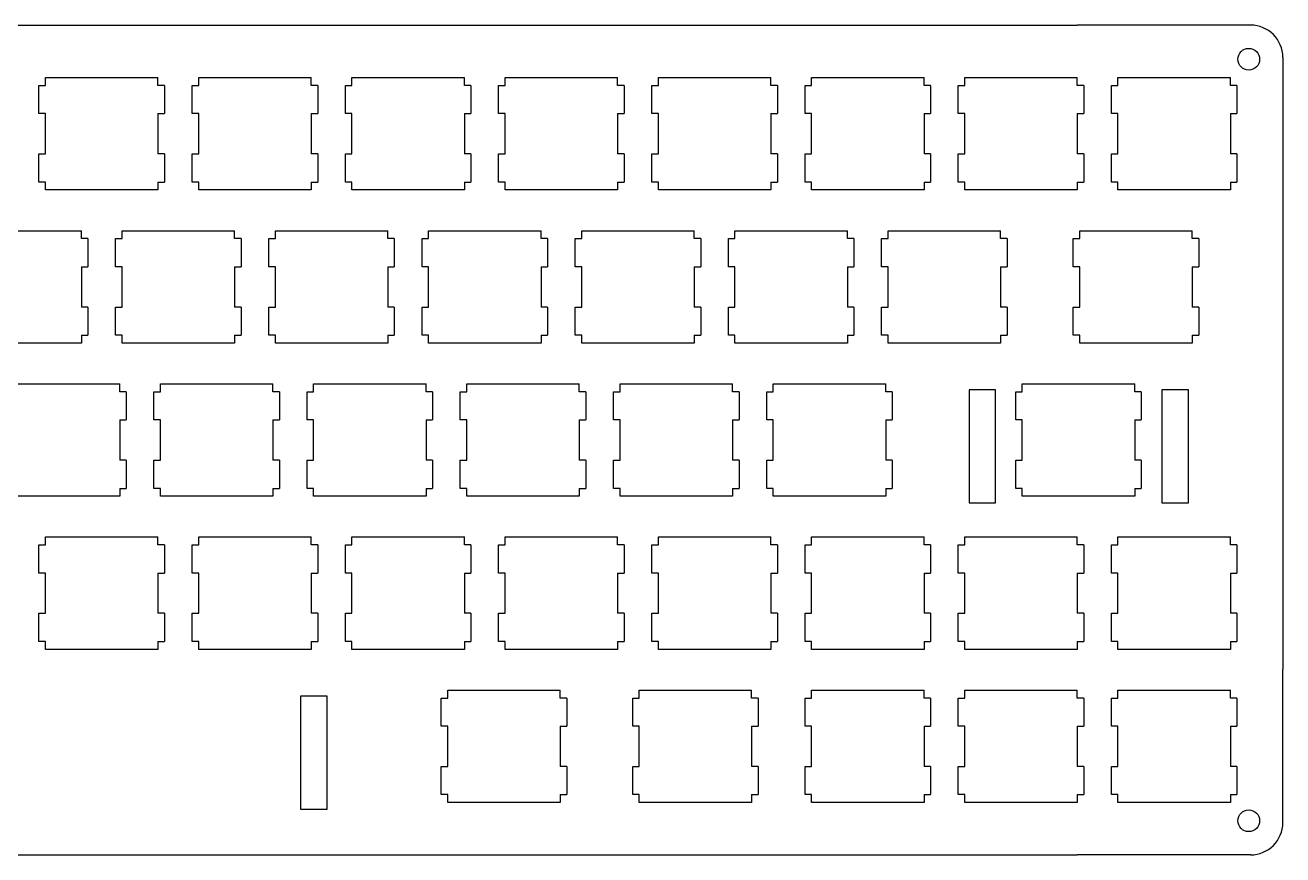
# Model space of a CAD drawing. Header units: millimetres. Extents: x -742 to 1487, y -1115 to 638.
# Drawn here: x 243.2 to 399.2, y 529.6 to 632.5 of the extents above; entities that cross this region are included whole.
import ezdxf

# ---------------------------------------------------------------- set-up
doc = ezdxf.new("R2010")
doc.units = ezdxf.units.MM
doc.layers.get('0').update_dxf_attribs({"linetype": 'CONTINUOUS'})
doc.layers.add('Layer_1', color=7, linetype='CONTINUOUS')

msp = doc.modelspace()

# ---------------------------------------------------------------- linework, layer by layer
for p, q in [((131.731, 632.527), (373.676, 632.527)), ((399.176, 609.527), (399.176, 552.592)), ((131.731, 529.592), (373.676, 529.592))]:
    msp.add_line(p, q)
at = {"layer": 'Layer_1', "linetype": 'ByBlock'}
for p, q in [((395.176, 632.527), (373.676, 632.527)), ((399.176, 628.527), (399.176, 609.527)), ((399.176, 533.592), (399.176, 552.592)), ((395.176, 529.592), (373.676, 529.592))]:
    msp.add_line(p, q, dxfattribs=at)
for points in [[(360.256, 587.279), (360.256, 573.279), (363.556, 573.279), (363.556, 587.279)], [(384.156, 587.279), (384.156, 573.279), (387.456, 573.279), (387.456, 587.279)], [(277.356, 549.279), (277.356, 535.279), (280.656, 535.279), (280.656, 549.279)], [(277.356, 549.279), (277.356, 535.279), (280.656, 535.279), (280.656, 549.279)]]:
    msp.add_lwpolyline(points, close=True, dxfattribs=at)
at = {"layer": 'Layer_1'}
for centre in [(394.944, 628.295), (394.944, 533.824)]:
    msp.add_circle(centre, 1.35, dxfattribs=at)
for centre, start, end in [((395.176, 628.527), 0, 90), ((395.176, 533.592), 270, 0)]:
    msp.add_arc(centre, 4, start, end, dxfattribs=at)
at = {"layer": 'Layer_1', "linetype": 'ByBlock'}
for points in [[(245.731, 626.029), (245.731, 626.029), (259.676, 626.029), (259.676, 626.029)], [(245.731, 625.051), (245.731, 625.051), (245.731, 626.029), (245.731, 626.029)], [(259.676, 625.051), (259.676, 625.051), (259.676, 626.029), (259.676, 626.029)], [(264.731, 626.029), (264.731, 626.029), (278.676, 626.029), (278.676, 626.029)], [(264.731, 625.051), (264.731, 625.051), (264.731, 626.029), (264.731, 626.029)], [(278.676, 625.051), (278.676, 625.051), (278.676, 626.029), (278.676, 626.029)], [(283.731, 626.029), (283.731, 626.029), (297.676, 626.029), (297.676, 626.029)], [(283.731, 625.051), (283.731, 625.051), (283.731, 626.029), (283.731, 626.029)], [(297.676, 625.051), (297.676, 625.051), (297.676, 626.029), (297.676, 626.029)], [(302.731, 626.029), (302.731, 626.029), (316.676, 626.029), (316.676, 626.029)], [(302.731, 625.051), (302.731, 625.051), (302.731, 626.029), (302.731, 626.029)], [(316.676, 625.051), (316.676, 625.051), (316.676, 626.029), (316.676, 626.029)], [(321.731, 626.029), (321.731, 626.029), (335.676, 626.029), (335.676, 626.029)], [(321.731, 625.051), (321.731, 625.051), (321.731, 626.029), (321.731, 626.029)], [(335.676, 625.051), (335.676, 625.051), (335.676, 626.029), (335.676, 626.029)], [(340.731, 626.029), (340.731, 626.029), (354.676, 626.029), (354.676, 626.029)], [(340.731, 625.051), (340.731, 625.051), (340.731, 626.029), (340.731, 626.029)], [(354.676, 625.051), (354.676, 625.051), (354.676, 626.029), (354.676, 626.029)], [(359.731, 626.029), (359.731, 626.029), (373.676, 626.029), (373.676, 626.029)], [(359.731, 625.051), (359.731, 625.051), (359.731, 626.029), (359.731, 626.029)], [(373.676, 625.051), (373.676, 625.051), (373.676, 626.029), (373.676, 626.029)], [(378.731, 626.029), (378.731, 626.029), (392.676, 626.029), (392.676, 626.029)], [(378.731, 625.051), (378.731, 625.051), (378.731, 626.029), (378.731, 626.029)], [(392.676, 625.051), (392.676, 625.051), (392.676, 626.029), (392.676, 626.029)], [(244.919, 621.557), (244.919, 621.557), (244.919, 625.051), (244.919, 625.051)], [(244.919, 625.051), (244.919, 625.051), (245.731, 625.051), (245.731, 625.051)], [(260.487, 625.051), (260.487, 625.051), (259.676, 625.051), (259.676, 625.051)], [(260.487, 625.051), (260.487, 625.051), (260.487, 621.557), (260.487, 621.557)], [(263.919, 621.557), (263.919, 621.557), (263.919, 625.051), (263.919, 625.051)], [(263.919, 625.051), (263.919, 625.051), (264.731, 625.051), (264.731, 625.051)], [(279.487, 625.051), (279.487, 625.051), (278.676, 625.051), (278.676, 625.051)], [(279.487, 625.051), (279.487, 625.051), (279.487, 621.557), (279.487, 621.557)], [(282.919, 621.557), (282.919, 621.557), (282.919, 625.051), (282.919, 625.051)], [(282.919, 625.051), (282.919, 625.051), (283.731, 625.051), (283.731, 625.051)], [(298.487, 625.051), (298.487, 625.051), (297.676, 625.051), (297.676, 625.051)], [(298.487, 625.051), (298.487, 625.051), (298.487, 621.557), (298.487, 621.557)], [(301.919, 621.557), (301.919, 621.557), (301.919, 625.051), (301.919, 625.051)], [(301.919, 625.051), (301.919, 625.051), (302.731, 625.051), (302.731, 625.051)], [(317.487, 625.051), (317.487, 625.051), (316.676, 625.051), (316.676, 625.051)], [(317.487, 625.051), (317.487, 625.051), (317.487, 621.557), (317.487, 621.557)], [(320.919, 621.557), (320.919, 621.557), (320.919, 625.051), (320.919, 625.051)], [(320.919, 625.051), (320.919, 625.051), (321.731, 625.051), (321.731, 625.051)], [(336.487, 625.051), (336.487, 625.051), (335.676, 625.051), (335.676, 625.051)], [(336.487, 625.051), (336.487, 625.051), (336.487, 621.557), (336.487, 621.557)], [(339.919, 621.557), (339.919, 621.557), (339.919, 625.051), (339.919, 625.051)], [(339.919, 625.051), (339.919, 625.051), (340.731, 625.051), (340.731, 625.051)], [(355.487, 625.051), (355.487, 625.051), (354.676, 625.051), (354.676, 625.051)], [(355.487, 625.051), (355.487, 625.051), (355.487, 621.557), (355.487, 621.557)], [(358.919, 621.557), (358.919, 621.557), (358.919, 625.051), (358.919, 625.051)], [(358.919, 625.051), (358.919, 625.051), (359.731, 625.051), (359.731, 625.051)], [(374.487, 625.051), (374.487, 625.051), (373.676, 625.051), (373.676, 625.051)], [(374.487, 625.051), (374.487, 625.051), (374.487, 621.557), (374.487, 621.557)], [(377.919, 621.557), (377.919, 621.557), (377.919, 625.051), (377.919, 625.051)], [(377.919, 625.051), (377.919, 625.051), (378.731, 625.051), (378.731, 625.051)], [(393.487, 625.051), (393.487, 625.051), (392.676, 625.051), (392.676, 625.051)], [(393.487, 625.051), (393.487, 625.051), (393.487, 621.557), (393.487, 621.557)], [(245.731, 621.557), (245.731, 621.557), (244.919, 621.557), (244.919, 621.557)], [(245.731, 616.557), (245.731, 616.557), (245.731, 621.557), (245.731, 621.557)], [(259.676, 621.557), (259.676, 621.557), (259.676, 616.557), (259.676, 616.557)], [(259.676, 621.557), (259.676, 621.557), (260.487, 621.557), (260.487, 621.557)], [(264.731, 621.557), (264.731, 621.557), (263.919, 621.557), (263.919, 621.557)], [(264.731, 616.557), (264.731, 616.557), (264.731, 621.557), (264.731, 621.557)], [(278.676, 621.557), (278.676, 621.557), (278.676, 616.557), (278.676, 616.557)], [(278.676, 621.557), (278.676, 621.557), (279.487, 621.557), (279.487, 621.557)], [(283.731, 621.557), (283.731, 621.557), (282.919, 621.557), (282.919, 621.557)], [(283.731, 616.557), (283.731, 616.557), (283.731, 621.557), (283.731, 621.557)], [(297.676, 621.557), (297.676, 621.557), (297.676, 616.557), (297.676, 616.557)], [(297.676, 621.557), (297.676, 621.557), (298.487, 621.557), (298.487, 621.557)], [(302.731, 621.557), (302.731, 621.557), (301.919, 621.557), (301.919, 621.557)], [(302.731, 616.557), (302.731, 616.557), (302.731, 621.557), (302.731, 621.557)], [(316.676, 621.557), (316.676, 621.557), (316.676, 616.557), (316.676, 616.557)], [(316.676, 621.557), (316.676, 621.557), (317.487, 621.557), (317.487, 621.557)], [(321.731, 621.557), (321.731, 621.557), (320.919, 621.557), (320.919, 621.557)], [(321.731, 616.557), (321.731, 616.557), (321.731, 621.557), (321.731, 621.557)], [(335.676, 621.557), (335.676, 621.557), (335.676, 616.557), (335.676, 616.557)], [(335.676, 621.557), (335.676, 621.557), (336.487, 621.557), (336.487, 621.557)], [(340.731, 621.557), (340.731, 621.557), (339.919, 621.557), (339.919, 621.557)], [(340.731, 616.557), (340.731, 616.557), (340.731, 621.557), (340.731, 621.557)], [(354.676, 621.557), (354.676, 621.557), (354.676, 616.557), (354.676, 616.557)], [(354.676, 621.557), (354.676, 621.557), (355.487, 621.557), (355.487, 621.557)], [(359.731, 621.557), (359.731, 621.557), (358.919, 621.557), (358.919, 621.557)], [(359.731, 616.557), (359.731, 616.557), (359.731, 621.557), (359.731, 621.557)], [(373.676, 621.557), (373.676, 621.557), (373.676, 616.557), (373.676, 616.557)], [(373.676, 621.557), (373.676, 621.557), (374.487, 621.557), (374.487, 621.557)], [(378.731, 621.557), (378.731, 621.557), (377.919, 621.557), (377.919, 621.557)], [(378.731, 616.557), (378.731, 616.557), (378.731, 621.557), (378.731, 621.557)], [(392.676, 621.557), (392.676, 621.557), (392.676, 616.557), (392.676, 616.557)], [(392.676, 621.557), (392.676, 621.557), (393.487, 621.557), (393.487, 621.557)], [(244.919, 613.063), (244.919, 613.063), (244.919, 616.557), (244.919, 616.557)], [(244.919, 616.557), (244.919, 616.557), (245.731, 616.557), (245.731, 616.557)], [(260.487, 616.557), (260.487, 616.557), (259.676, 616.557), (259.676, 616.557)], [(260.487, 616.557), (260.487, 616.557), (260.487, 613.063), (260.487, 613.063)], [(263.919, 613.063), (263.919, 613.063), (263.919, 616.557), (263.919, 616.557)], [(263.919, 616.557), (263.919, 616.557), (264.731, 616.557), (264.731, 616.557)], [(279.487, 616.557), (279.487, 616.557), (278.676, 616.557), (278.676, 616.557)], [(279.487, 616.557), (279.487, 616.557), (279.487, 613.063), (279.487, 613.063)], [(282.919, 613.063), (282.919, 613.063), (282.919, 616.557), (282.919, 616.557)], [(282.919, 616.557), (282.919, 616.557), (283.731, 616.557), (283.731, 616.557)], [(298.487, 616.557), (298.487, 616.557), (297.676, 616.557), (297.676, 616.557)], [(298.487, 616.557), (298.487, 616.557), (298.487, 613.063), (298.487, 613.063)], [(301.919, 613.063), (301.919, 613.063), (301.919, 616.557), (301.919, 616.557)], [(301.919, 616.557), (301.919, 616.557), (302.731, 616.557), (302.731, 616.557)], [(317.487, 616.557), (317.487, 616.557), (316.676, 616.557), (316.676, 616.557)], [(317.487, 616.557), (317.487, 616.557), (317.487, 613.063), (317.487, 613.063)], [(320.919, 613.063), (320.919, 613.063), (320.919, 616.557), (320.919, 616.557)], [(320.919, 616.557), (320.919, 616.557), (321.731, 616.557), (321.731, 616.557)], [(336.487, 616.557), (336.487, 616.557), (335.676, 616.557), (335.676, 616.557)], [(336.487, 616.557), (336.487, 616.557), (336.487, 613.063), (336.487, 613.063)], [(339.919, 613.063), (339.919, 613.063), (339.919, 616.557), (339.919, 616.557)], [(339.919, 616.557), (339.919, 616.557), (340.731, 616.557), (340.731, 616.557)], [(355.487, 616.557), (355.487, 616.557), (354.676, 616.557), (354.676, 616.557)], [(355.487, 616.557), (355.487, 616.557), (355.487, 613.063), (355.487, 613.063)], [(358.919, 613.063), (358.919, 613.063), (358.919, 616.557), (358.919, 616.557)], [(358.919, 616.557), (358.919, 616.557), (359.731, 616.557), (359.731, 616.557)], [(374.487, 616.557), (374.487, 616.557), (373.676, 616.557), (373.676, 616.557)], [(374.487, 616.557), (374.487, 616.557), (374.487, 613.063), (374.487, 613.063)], [(377.919, 613.063), (377.919, 613.063), (377.919, 616.557), (377.919, 616.557)], [(377.919, 616.557), (377.919, 616.557), (378.731, 616.557), (378.731, 616.557)], [(393.487, 616.557), (393.487, 616.557), (392.676, 616.557), (392.676, 616.557)], [(393.487, 616.557), (393.487, 616.557), (393.487, 613.063), (393.487, 613.063)], [(245.731, 613.063), (245.731, 613.063), (244.919, 613.063), (244.919, 613.063)], [(245.731, 612.084), (245.731, 612.084), (245.731, 613.063), (245.731, 613.063)], [(259.676, 613.063), (259.676, 613.063), (260.487, 613.063), (260.487, 613.063)], [(259.676, 613.063), (259.676, 613.063), (259.676, 612.084), (259.676, 612.084)], [(264.731, 613.063), (264.731, 613.063), (263.919, 613.063), (263.919, 613.063)], [(264.731, 612.084), (264.731, 612.084), (264.731, 613.063), (264.731, 613.063)], [(278.676, 613.063), (278.676, 613.063), (279.487, 613.063), (279.487, 613.063)], [(278.676, 613.063), (278.676, 613.063), (278.676, 612.084), (278.676, 612.084)], [(283.731, 613.063), (283.731, 613.063), (282.919, 613.063), (282.919, 613.063)], [(283.731, 612.084), (283.731, 612.084), (283.731, 613.063), (283.731, 613.063)], [(297.676, 613.063), (297.676, 613.063), (298.487, 613.063), (298.487, 613.063)], [(297.676, 613.063), (297.676, 613.063), (297.676, 612.084), (297.676, 612.084)], [(302.731, 613.063), (302.731, 613.063), (301.919, 613.063), (301.919, 613.063)], [(302.731, 612.084), (302.731, 612.084), (302.731, 613.063), (302.731, 613.063)], [(316.676, 613.063), (316.676, 613.063), (317.487, 613.063), (317.487, 613.063)], [(316.676, 613.063), (316.676, 613.063), (316.676, 612.084), (316.676, 612.084)], [(321.731, 613.063), (321.731, 613.063), (320.919, 613.063), (320.919, 613.063)], [(321.731, 612.084), (321.731, 612.084), (321.731, 613.063), (321.731, 613.063)], [(335.676, 613.063), (335.676, 613.063), (336.487, 613.063), (336.487, 613.063)], [(335.676, 613.063), (335.676, 613.063), (335.676, 612.084), (335.676, 612.084)], [(340.731, 613.063), (340.731, 613.063), (339.919, 613.063), (339.919, 613.063)], [(340.731, 612.084), (340.731, 612.084), (340.731, 613.063), (340.731, 613.063)], [(354.676, 613.063), (354.676, 613.063), (355.487, 613.063), (355.487, 613.063)], [(354.676, 613.063), (354.676, 613.063), (354.676, 612.084), (354.676, 612.084)], [(359.731, 613.063), (359.731, 613.063), (358.919, 613.063), (358.919, 613.063)], [(359.731, 612.084), (359.731, 612.084), (359.731, 613.063), (359.731, 613.063)], [(373.676, 613.063), (373.676, 613.063), (374.487, 613.063), (374.487, 613.063)], [(373.676, 613.063), (373.676, 613.063), (373.676, 612.084), (373.676, 612.084)], [(378.731, 613.063), (378.731, 613.063), (377.919, 613.063), (377.919, 613.063)], [(378.731, 612.084), (378.731, 612.084), (378.731, 613.063), (378.731, 613.063)], [(392.676, 613.063), (392.676, 613.063), (393.487, 613.063), (393.487, 613.063)], [(392.676, 613.063), (392.676, 613.063), (392.676, 612.084), (392.676, 612.084)], [(259.676, 612.084), (259.676, 612.084), (245.731, 612.084), (245.731, 612.084)], [(278.676, 612.084), (278.676, 612.084), (264.731, 612.084), (264.731, 612.084)], [(297.676, 612.084), (297.676, 612.084), (283.731, 612.084), (283.731, 612.084)], [(316.676, 612.084), (316.676, 612.084), (302.731, 612.084), (302.731, 612.084)], [(335.676, 612.084), (335.676, 612.084), (321.731, 612.084), (321.731, 612.084)], [(354.676, 612.084), (354.676, 612.084), (340.731, 612.084), (340.731, 612.084)], [(373.676, 612.084), (373.676, 612.084), (359.731, 612.084), (359.731, 612.084)], [(392.676, 612.084), (392.676, 612.084), (378.731, 612.084), (378.731, 612.084)], [(236.231, 607.029), (236.231, 607.029), (250.176, 607.029), (250.176, 607.029)], [(250.176, 606.051), (250.176, 606.051), (250.176, 607.029), (250.176, 607.029)], [(255.231, 607.029), (255.231, 607.029), (269.176, 607.029), (269.176, 607.029)], [(255.231, 606.051), (255.231, 606.051), (255.231, 607.029), (255.231, 607.029)], [(269.176, 606.051), (269.176, 606.051), (269.176, 607.029), (269.176, 607.029)], [(274.231, 607.029), (274.231, 607.029), (288.176, 607.029), (288.176, 607.029)], [(274.231, 606.051), (274.231, 606.051), (274.231, 607.029), (274.231, 607.029)], [(288.176, 606.051), (288.176, 606.051), (288.176, 607.029), (288.176, 607.029)], [(293.231, 607.029), (293.231, 607.029), (307.176, 607.029), (307.176, 607.029)], [(293.231, 606.051), (293.231, 606.051), (293.231, 607.029), (293.231, 607.029)], [(307.176, 606.051), (307.176, 606.051), (307.176, 607.029), (307.176, 607.029)], [(312.231, 607.029), (312.231, 607.029), (326.176, 607.029), (326.176, 607.029)], [(312.231, 606.051), (312.231, 606.051), (312.231, 607.029), (312.231, 607.029)], [(326.176, 606.051), (326.176, 606.051), (326.176, 607.029), (326.176, 607.029)], [(331.231, 607.029), (331.231, 607.029), (345.176, 607.029), (345.176, 607.029)], [(331.231, 606.051), (331.231, 606.051), (331.231, 607.029), (331.231, 607.029)], [(345.176, 606.051), (345.176, 606.051), (345.176, 607.029), (345.176, 607.029)], [(350.231, 607.029), (350.231, 607.029), (364.176, 607.029), (364.176, 607.029)], [(350.231, 606.051), (350.231, 606.051), (350.231, 607.029), (350.231, 607.029)], [(364.176, 606.051), (364.176, 606.051), (364.176, 607.029), (364.176, 607.029)], [(373.981, 607.029), (373.981, 607.029), (387.926, 607.029), (387.926, 607.029)], [(373.981, 606.051), (373.981, 606.051), (373.981, 607.029), (373.981, 607.029)], [(387.926, 606.051), (387.926, 606.051), (387.926, 607.029), (387.926, 607.029)], [(250.987, 606.051), (250.987, 606.051), (250.176, 606.051), (250.176, 606.051)], [(250.987, 606.051), (250.987, 606.051), (250.987, 602.557), (250.987, 602.557)], [(254.419, 602.557), (254.419, 602.557), (254.419, 606.051), (254.419, 606.051)], [(254.419, 606.051), (254.419, 606.051), (255.231, 606.051), (255.231, 606.051)], [(269.987, 606.051), (269.987, 606.051), (269.176, 606.051), (269.176, 606.051)], [(269.987, 606.051), (269.987, 606.051), (269.987, 602.557), (269.987, 602.557)], [(273.419, 602.557), (273.419, 602.557), (273.419, 606.051), (273.419, 606.051)], [(273.419, 606.051), (273.419, 606.051), (274.231, 606.051), (274.231, 606.051)], [(288.987, 606.051), (288.987, 606.051), (288.176, 606.051), (288.176, 606.051)], [(288.987, 606.051), (288.987, 606.051), (288.987, 602.557), (288.987, 602.557)], [(292.419, 602.557), (292.419, 602.557), (292.419, 606.051), (292.419, 606.051)], [(292.419, 606.051), (292.419, 606.051), (293.231, 606.051), (293.231, 606.051)], [(307.987, 606.051), (307.987, 606.051), (307.176, 606.051), (307.176, 606.051)], [(307.987, 606.051), (307.987, 606.051), (307.987, 602.557), (307.987, 602.557)], [(311.419, 602.557), (311.419, 602.557), (311.419, 606.051), (311.419, 606.051)], [(311.419, 606.051), (311.419, 606.051), (312.231, 606.051), (312.231, 606.051)], [(326.987, 606.051), (326.987, 606.051), (326.176, 606.051), (326.176, 606.051)], [(326.987, 606.051), (326.987, 606.051), (326.987, 602.557), (326.987, 602.557)], [(330.419, 602.557), (330.419, 602.557), (330.419, 606.051), (330.419, 606.051)], [(330.419, 606.051), (330.419, 606.051), (331.231, 606.051), (331.231, 606.051)], [(345.987, 606.051), (345.987, 606.051), (345.176, 606.051), (345.176, 606.051)], [(345.987, 606.051), (345.987, 606.051), (345.987, 602.557), (345.987, 602.557)], [(349.419, 602.557), (349.419, 602.557), (349.419, 606.051), (349.419, 606.051)], [(349.419, 606.051), (349.419, 606.051), (350.231, 606.051), (350.231, 606.051)], [(364.987, 606.051), (364.987, 606.051), (364.176, 606.051), (364.176, 606.051)], [(364.987, 606.051), (364.987, 606.051), (364.987, 602.557), (364.987, 602.557)], [(373.169, 602.557), (373.169, 602.557), (373.169, 606.051), (373.169, 606.051)], [(373.169, 606.051), (373.169, 606.051), (373.981, 606.051), (373.981, 606.051)], [(388.737, 606.051), (388.737, 606.051), (387.926, 606.051), (387.926, 606.051)], [(388.737, 606.051), (388.737, 606.051), (388.737, 602.557), (388.737, 602.557)], [(250.176, 602.557), (250.176, 602.557), (250.176, 597.557), (250.176, 597.557)], [(250.176, 602.557), (250.176, 602.557), (250.987, 602.557), (250.987, 602.557)], [(255.231, 602.557), (255.231, 602.557), (254.419, 602.557), (254.419, 602.557)], [(255.231, 597.557), (255.231, 597.557), (255.231, 602.557), (255.231, 602.557)], [(269.176, 602.557), (269.176, 602.557), (269.176, 597.557), (269.176, 597.557)], [(269.176, 602.557), (269.176, 602.557), (269.987, 602.557), (269.987, 602.557)], [(274.231, 602.557), (274.231, 602.557), (273.419, 602.557), (273.419, 602.557)], [(274.231, 597.557), (274.231, 597.557), (274.231, 602.557), (274.231, 602.557)], [(288.176, 602.557), (288.176, 602.557), (288.176, 597.557), (288.176, 597.557)], [(288.176, 602.557), (288.176, 602.557), (288.987, 602.557), (288.987, 602.557)], [(293.231, 602.557), (293.231, 602.557), (292.419, 602.557), (292.419, 602.557)], [(293.231, 597.557), (293.231, 597.557), (293.231, 602.557), (293.231, 602.557)], [(307.176, 602.557), (307.176, 602.557), (307.176, 597.557), (307.176, 597.557)], [(307.176, 602.557), (307.176, 602.557), (307.987, 602.557), (307.987, 602.557)], [(312.231, 602.557), (312.231, 602.557), (311.419, 602.557), (311.419, 602.557)], [(312.231, 597.557), (312.231, 597.557), (312.231, 602.557), (312.231, 602.557)], [(326.176, 602.557), (326.176, 602.557), (326.176, 597.557), (326.176, 597.557)], [(326.176, 602.557), (326.176, 602.557), (326.987, 602.557), (326.987, 602.557)], [(331.231, 602.557), (331.231, 602.557), (330.419, 602.557), (330.419, 602.557)], [(331.231, 597.557), (331.231, 597.557), (331.231, 602.557), (331.231, 602.557)], [(345.176, 602.557), (345.176, 602.557), (345.176, 597.557), (345.176, 597.557)], [(345.176, 602.557), (345.176, 602.557), (345.987, 602.557), (345.987, 602.557)], [(350.231, 602.557), (350.231, 602.557), (349.419, 602.557), (349.419, 602.557)], [(350.231, 597.557), (350.231, 597.557), (350.231, 602.557), (350.231, 602.557)], [(364.176, 602.557), (364.176, 602.557), (364.176, 597.557), (364.176, 597.557)], [(364.176, 602.557), (364.176, 602.557), (364.987, 602.557), (364.987, 602.557)], [(373.981, 602.557), (373.981, 602.557), (373.169, 602.557), (373.169, 602.557)], [(373.981, 597.557), (373.981, 597.557), (373.981, 602.557), (373.981, 602.557)], [(387.926, 602.557), (387.926, 602.557), (387.926, 597.557), (387.926, 597.557)], [(387.926, 602.557), (387.926, 602.557), (388.737, 602.557), (388.737, 602.557)], [(250.987, 597.557), (250.987, 597.557), (250.176, 597.557), (250.176, 597.557)], [(250.987, 597.557), (250.987, 597.557), (250.987, 594.063), (250.987, 594.063)], [(254.419, 594.063), (254.419, 594.063), (254.419, 597.557), (254.419, 597.557)], [(254.419, 597.557), (254.419, 597.557), (255.231, 597.557), (255.231, 597.557)], [(269.987, 597.557), (269.987, 597.557), (269.176, 597.557), (269.176, 597.557)], [(269.987, 597.557), (269.987, 597.557), (269.987, 594.063), (269.987, 594.063)], [(273.419, 594.063), (273.419, 594.063), (273.419, 597.557), (273.419, 597.557)], [(273.419, 597.557), (273.419, 597.557), (274.231, 597.557), (274.231, 597.557)], [(288.987, 597.557), (288.987, 597.557), (288.176, 597.557), (288.176, 597.557)], [(288.987, 597.557), (288.987, 597.557), (288.987, 594.063), (288.987, 594.063)], [(292.419, 594.063), (292.419, 594.063), (292.419, 597.557), (292.419, 597.557)], [(292.419, 597.557), (292.419, 597.557), (293.231, 597.557), (293.231, 597.557)], [(307.987, 597.557), (307.987, 597.557), (307.176, 597.557), (307.176, 597.557)], [(307.987, 597.557), (307.987, 597.557), (307.987, 594.063), (307.987, 594.063)], [(311.419, 594.063), (311.419, 594.063), (311.419, 597.557), (311.419, 597.557)], [(311.419, 597.557), (311.419, 597.557), (312.231, 597.557), (312.231, 597.557)], [(326.987, 597.557), (326.987, 597.557), (326.176, 597.557), (326.176, 597.557)], [(326.987, 597.557), (326.987, 597.557), (326.987, 594.063), (326.987, 594.063)], [(330.419, 594.063), (330.419, 594.063), (330.419, 597.557), (330.419, 597.557)], [(330.419, 597.557), (330.419, 597.557), (331.231, 597.557), (331.231, 597.557)], [(345.987, 597.557), (345.987, 597.557), (345.176, 597.557), (345.176, 597.557)], [(345.987, 597.557), (345.987, 597.557), (345.987, 594.063), (345.987, 594.063)], [(349.419, 594.063), (349.419, 594.063), (349.419, 597.557), (349.419, 597.557)], [(349.419, 597.557), (349.419, 597.557), (350.231, 597.557), (350.231, 597.557)], [(364.987, 597.557), (364.987, 597.557), (364.176, 597.557), (364.176, 597.557)], [(364.987, 597.557), (364.987, 597.557), (364.987, 594.063), (364.987, 594.063)], [(373.169, 594.063), (373.169, 594.063), (373.169, 597.557), (373.169, 597.557)], [(373.169, 597.557), (373.169, 597.557), (373.981, 597.557), (373.981, 597.557)], [(388.737, 597.557), (388.737, 597.557), (387.926, 597.557), (387.926, 597.557)], [(388.737, 597.557), (388.737, 597.557), (388.737, 594.063), (388.737, 594.063)], [(250.176, 593.084), (250.176, 593.084), (236.231, 593.084), (236.231, 593.084)], [(250.176, 594.063), (250.176, 594.063), (250.987, 594.063), (250.987, 594.063)], [(250.176, 594.063), (250.176, 594.063), (250.176, 593.084), (250.176, 593.084)], [(255.231, 594.063), (255.231, 594.063), (254.419, 594.063), (254.419, 594.063)], [(255.231, 593.084), (255.231, 593.084), (255.231, 594.063), (255.231, 594.063)], [(269.176, 593.084), (269.176, 593.084), (255.231, 593.084), (255.231, 593.084)], [(269.176, 594.063), (269.176, 594.063), (269.987, 594.063), (269.987, 594.063)], [(269.176, 594.063), (269.176, 594.063), (269.176, 593.084), (269.176, 593.084)], [(274.231, 594.063), (274.231, 594.063), (273.419, 594.063), (273.419, 594.063)], [(274.231, 593.084), (274.231, 593.084), (274.231, 594.063), (274.231, 594.063)], [(288.176, 593.084), (288.176, 593.084), (274.231, 593.084), (274.231, 593.084)], [(288.176, 594.063), (288.176, 594.063), (288.987, 594.063), (288.987, 594.063)], [(288.176, 594.063), (288.176, 594.063), (288.176, 593.084), (288.176, 593.084)], [(293.231, 594.063), (293.231, 594.063), (292.419, 594.063), (292.419, 594.063)], [(293.231, 593.084), (293.231, 593.084), (293.231, 594.063), (293.231, 594.063)], [(307.176, 593.084), (307.176, 593.084), (293.231, 593.084), (293.231, 593.084)], [(307.176, 594.063), (307.176, 594.063), (307.987, 594.063), (307.987, 594.063)], [(307.176, 594.063), (307.176, 594.063), (307.176, 593.084), (307.176, 593.084)], [(312.231, 594.063), (312.231, 594.063), (311.419, 594.063), (311.419, 594.063)], [(312.231, 593.084), (312.231, 593.084), (312.231, 594.063), (312.231, 594.063)], [(326.176, 593.084), (326.176, 593.084), (312.231, 593.084), (312.231, 593.084)], [(326.176, 594.063), (326.176, 594.063), (326.987, 594.063), (326.987, 594.063)], [(326.176, 594.063), (326.176, 594.063), (326.176, 593.084), (326.176, 593.084)], [(331.231, 594.063), (331.231, 594.063), (330.419, 594.063), (330.419, 594.063)], [(331.231, 593.084), (331.231, 593.084), (331.231, 594.063), (331.231, 594.063)], [(345.176, 593.084), (345.176, 593.084), (331.231, 593.084), (331.231, 593.084)], [(345.176, 594.063), (345.176, 594.063), (345.987, 594.063), (345.987, 594.063)], [(345.176, 594.063), (345.176, 594.063), (345.176, 593.084), (345.176, 593.084)], [(350.231, 594.063), (350.231, 594.063), (349.419, 594.063), (349.419, 594.063)], [(350.231, 593.084), (350.231, 593.084), (350.231, 594.063), (350.231, 594.063)], [(364.176, 593.084), (364.176, 593.084), (350.231, 593.084), (350.231, 593.084)], [(364.176, 594.063), (364.176, 594.063), (364.987, 594.063), (364.987, 594.063)], [(364.176, 594.063), (364.176, 594.063), (364.176, 593.084), (364.176, 593.084)], [(373.981, 594.063), (373.981, 594.063), (373.169, 594.063), (373.169, 594.063)], [(373.981, 593.084), (373.981, 593.084), (373.981, 594.063), (373.981, 594.063)], [(387.926, 593.084), (387.926, 593.084), (373.981, 593.084), (373.981, 593.084)], [(387.926, 594.063), (387.926, 594.063), (388.737, 594.063), (388.737, 594.063)], [(387.926, 594.063), (387.926, 594.063), (387.926, 593.084), (387.926, 593.084)], [(240.981, 588.029), (240.981, 588.029), (254.926, 588.029), (254.926, 588.029)], [(254.926, 587.051), (254.926, 587.051), (254.926, 588.029), (254.926, 588.029)], [(259.981, 588.029), (259.981, 588.029), (273.926, 588.029), (273.926, 588.029)], [(259.981, 587.051), (259.981, 587.051), (259.981, 588.029), (259.981, 588.029)], [(273.926, 587.051), (273.926, 587.051), (273.926, 588.029), (273.926, 588.029)], [(278.981, 588.029), (278.981, 588.029), (292.926, 588.029), (292.926, 588.029)], [(278.981, 587.051), (278.981, 587.051), (278.981, 588.029), (278.981, 588.029)], [(292.926, 587.051), (292.926, 587.051), (292.926, 588.029), (292.926, 588.029)], [(297.981, 588.029), (297.981, 588.029), (311.926, 588.029), (311.926, 588.029)], [(297.981, 587.051), (297.981, 587.051), (297.981, 588.029), (297.981, 588.029)], [(311.926, 587.051), (311.926, 587.051), (311.926, 588.029), (311.926, 588.029)], [(316.981, 588.029), (316.981, 588.029), (330.926, 588.029), (330.926, 588.029)], [(316.981, 587.051), (316.981, 587.051), (316.981, 588.029), (316.981, 588.029)], [(330.926, 587.051), (330.926, 587.051), (330.926, 588.029), (330.926, 588.029)], [(335.981, 588.029), (335.981, 588.029), (349.926, 588.029), (349.926, 588.029)], [(335.981, 587.051), (335.981, 587.051), (335.981, 588.029), (335.981, 588.029)], [(349.926, 587.051), (349.926, 587.051), (349.926, 588.029), (349.926, 588.029)], [(366.856, 588.029), (366.856, 588.029), (380.801, 588.029), (380.801, 588.029)], [(366.856, 587.051), (366.856, 587.051), (366.856, 588.029), (366.856, 588.029)], [(380.801, 587.051), (380.801, 587.051), (380.801, 588.029), (380.801, 588.029)], [(255.737, 587.051), (255.737, 587.051), (254.926, 587.051), (254.926, 587.051)], [(255.737, 587.051), (255.737, 587.051), (255.737, 583.557), (255.737, 583.557)], [(259.169, 583.557), (259.169, 583.557), (259.169, 587.051), (259.169, 587.051)], [(259.169, 587.051), (259.169, 587.051), (259.981, 587.051), (259.981, 587.051)], [(274.737, 587.051), (274.737, 587.051), (273.926, 587.051), (273.926, 587.051)], [(274.737, 587.051), (274.737, 587.051), (274.737, 583.557), (274.737, 583.557)], [(278.169, 583.557), (278.169, 583.557), (278.169, 587.051), (278.169, 587.051)], [(278.169, 587.051), (278.169, 587.051), (278.981, 587.051), (278.981, 587.051)], [(293.737, 587.051), (293.737, 587.051), (292.926, 587.051), (292.926, 587.051)], [(293.737, 587.051), (293.737, 587.051), (293.737, 583.557), (293.737, 583.557)], [(297.169, 583.557), (297.169, 583.557), (297.169, 587.051), (297.169, 587.051)], [(297.169, 587.051), (297.169, 587.051), (297.981, 587.051), (297.981, 587.051)], [(312.737, 587.051), (312.737, 587.051), (311.926, 587.051), (311.926, 587.051)], [(312.737, 587.051), (312.737, 587.051), (312.737, 583.557), (312.737, 583.557)], [(316.169, 583.557), (316.169, 583.557), (316.169, 587.051), (316.169, 587.051)], [(316.169, 587.051), (316.169, 587.051), (316.981, 587.051), (316.981, 587.051)], [(331.737, 587.051), (331.737, 587.051), (330.926, 587.051), (330.926, 587.051)], [(331.737, 587.051), (331.737, 587.051), (331.737, 583.557), (331.737, 583.557)], [(335.169, 583.557), (335.169, 583.557), (335.169, 587.051), (335.169, 587.051)], [(335.169, 587.051), (335.169, 587.051), (335.981, 587.051), (335.981, 587.051)], [(350.737, 587.051), (350.737, 587.051), (349.926, 587.051), (349.926, 587.051)], [(350.737, 587.051), (350.737, 587.051), (350.737, 583.557), (350.737, 583.557)], [(366.044, 583.557), (366.044, 583.557), (366.044, 587.051), (366.044, 587.051)], [(366.044, 587.051), (366.044, 587.051), (366.856, 587.051), (366.856, 587.051)], [(381.612, 587.051), (381.612, 587.051), (380.801, 587.051), (380.801, 587.051)], [(381.612, 587.051), (381.612, 587.051), (381.612, 583.557), (381.612, 583.557)], [(254.926, 583.557), (254.926, 583.557), (254.926, 578.557), (254.926, 578.557)], [(254.926, 583.557), (254.926, 583.557), (255.737, 583.557), (255.737, 583.557)], [(259.981, 583.557), (259.981, 583.557), (259.169, 583.557), (259.169, 583.557)], [(259.981, 578.557), (259.981, 578.557), (259.981, 583.557), (259.981, 583.557)], [(273.926, 583.557), (273.926, 583.557), (273.926, 578.557), (273.926, 578.557)], [(273.926, 583.557), (273.926, 583.557), (274.737, 583.557), (274.737, 583.557)], [(278.981, 583.557), (278.981, 583.557), (278.169, 583.557), (278.169, 583.557)], [(278.981, 578.557), (278.981, 578.557), (278.981, 583.557), (278.981, 583.557)], [(292.926, 583.557), (292.926, 583.557), (292.926, 578.557), (292.926, 578.557)], [(292.926, 583.557), (292.926, 583.557), (293.737, 583.557), (293.737, 583.557)], [(297.981, 583.557), (297.981, 583.557), (297.169, 583.557), (297.169, 583.557)], [(297.981, 578.557), (297.981, 578.557), (297.981, 583.557), (297.981, 583.557)], [(311.926, 583.557), (311.926, 583.557), (311.926, 578.557), (311.926, 578.557)], [(311.926, 583.557), (311.926, 583.557), (312.737, 583.557), (312.737, 583.557)], [(316.981, 583.557), (316.981, 583.557), (316.169, 583.557), (316.169, 583.557)], [(316.981, 578.557), (316.981, 578.557), (316.981, 583.557), (316.981, 583.557)], [(330.926, 583.557), (330.926, 583.557), (330.926, 578.557), (330.926, 578.557)], [(330.926, 583.557), (330.926, 583.557), (331.737, 583.557), (331.737, 583.557)], [(335.981, 583.557), (335.981, 583.557), (335.169, 583.557), (335.169, 583.557)], [(335.981, 578.557), (335.981, 578.557), (335.981, 583.557), (335.981, 583.557)], [(349.926, 583.557), (349.926, 583.557), (349.926, 578.557), (349.926, 578.557)], [(349.926, 583.557), (349.926, 583.557), (350.737, 583.557), (350.737, 583.557)], [(366.856, 583.557), (366.856, 583.557), (366.044, 583.557), (366.044, 583.557)], [(366.856, 578.557), (366.856, 578.557), (366.856, 583.557), (366.856, 583.557)], [(380.801, 583.557), (380.801, 583.557), (380.801, 578.557), (380.801, 578.557)], [(380.801, 583.557), (380.801, 583.557), (381.612, 583.557), (381.612, 583.557)], [(255.737, 578.557), (255.737, 578.557), (254.926, 578.557), (254.926, 578.557)], [(255.737, 578.557), (255.737, 578.557), (255.737, 575.063), (255.737, 575.063)], [(259.169, 575.063), (259.169, 575.063), (259.169, 578.557), (259.169, 578.557)], [(259.169, 578.557), (259.169, 578.557), (259.981, 578.557), (259.981, 578.557)], [(274.737, 578.557), (274.737, 578.557), (273.926, 578.557), (273.926, 578.557)], [(274.737, 578.557), (274.737, 578.557), (274.737, 575.063), (274.737, 575.063)], [(278.169, 575.063), (278.169, 575.063), (278.169, 578.557), (278.169, 578.557)], [(278.169, 578.557), (278.169, 578.557), (278.981, 578.557), (278.981, 578.557)], [(293.737, 578.557), (293.737, 578.557), (292.926, 578.557), (292.926, 578.557)], [(293.737, 578.557), (293.737, 578.557), (293.737, 575.063), (293.737, 575.063)], [(297.169, 575.063), (297.169, 575.063), (297.169, 578.557), (297.169, 578.557)], [(297.169, 578.557), (297.169, 578.557), (297.981, 578.557), (297.981, 578.557)], [(312.737, 578.557), (312.737, 578.557), (311.926, 578.557), (311.926, 578.557)], [(312.737, 578.557), (312.737, 578.557), (312.737, 575.063), (312.737, 575.063)], [(316.169, 575.063), (316.169, 575.063), (316.169, 578.557), (316.169, 578.557)], [(316.169, 578.557), (316.169, 578.557), (316.981, 578.557), (316.981, 578.557)], [(331.737, 578.557), (331.737, 578.557), (330.926, 578.557), (330.926, 578.557)], [(331.737, 578.557), (331.737, 578.557), (331.737, 575.063), (331.737, 575.063)], [(335.169, 575.063), (335.169, 575.063), (335.169, 578.557), (335.169, 578.557)], [(335.169, 578.557), (335.169, 578.557), (335.981, 578.557), (335.981, 578.557)], [(350.737, 578.557), (350.737, 578.557), (349.926, 578.557), (349.926, 578.557)], [(350.737, 578.557), (350.737, 578.557), (350.737, 575.063), (350.737, 575.063)], [(366.044, 575.063), (366.044, 575.063), (366.044, 578.557), (366.044, 578.557)], [(366.044, 578.557), (366.044, 578.557), (366.856, 578.557), (366.856, 578.557)], [(381.612, 578.557), (381.612, 578.557), (380.801, 578.557), (380.801, 578.557)], [(381.612, 578.557), (381.612, 578.557), (381.612, 575.063), (381.612, 575.063)], [(254.926, 574.084), (254.926, 574.084), (240.981, 574.084), (240.981, 574.084)], [(254.926, 575.063), (254.926, 575.063), (255.737, 575.063), (255.737, 575.063)], [(254.926, 575.063), (254.926, 575.063), (254.926, 574.084), (254.926, 574.084)], [(259.981, 575.063), (259.981, 575.063), (259.169, 575.063), (259.169, 575.063)], [(259.981, 574.084), (259.981, 574.084), (259.981, 575.063), (259.981, 575.063)], [(273.926, 574.084), (273.926, 574.084), (259.981, 574.084), (259.981, 574.084)], [(273.926, 575.063), (273.926, 575.063), (274.737, 575.063), (274.737, 575.063)], [(273.926, 575.063), (273.926, 575.063), (273.926, 574.084), (273.926, 574.084)], [(278.981, 575.063), (278.981, 575.063), (278.169, 575.063), (278.169, 575.063)], [(278.981, 574.084), (278.981, 574.084), (278.981, 575.063), (278.981, 575.063)], [(292.926, 574.084), (292.926, 574.084), (278.981, 574.084), (278.981, 574.084)], [(292.926, 575.063), (292.926, 575.063), (293.737, 575.063), (293.737, 575.063)], [(292.926, 575.063), (292.926, 575.063), (292.926, 574.084), (292.926, 574.084)], [(297.981, 575.063), (297.981, 575.063), (297.169, 575.063), (297.169, 575.063)], [(297.981, 574.084), (297.981, 574.084), (297.981, 575.063), (297.981, 575.063)], [(311.926, 574.084), (311.926, 574.084), (297.981, 574.084), (297.981, 574.084)], [(311.926, 575.063), (311.926, 575.063), (312.737, 575.063), (312.737, 575.063)], [(311.926, 575.063), (311.926, 575.063), (311.926, 574.084), (311.926, 574.084)], [(316.981, 575.063), (316.981, 575.063), (316.169, 575.063), (316.169, 575.063)], [(316.981, 574.084), (316.981, 574.084), (316.981, 575.063), (316.981, 575.063)], [(330.926, 574.084), (330.926, 574.084), (316.981, 574.084), (316.981, 574.084)], [(330.926, 575.063), (330.926, 575.063), (331.737, 575.063), (331.737, 575.063)], [(330.926, 575.063), (330.926, 575.063), (330.926, 574.084), (330.926, 574.084)], [(335.981, 575.063), (335.981, 575.063), (335.169, 575.063), (335.169, 575.063)], [(335.981, 574.084), (335.981, 574.084), (335.981, 575.063), (335.981, 575.063)], [(349.926, 574.084), (349.926, 574.084), (335.981, 574.084), (335.981, 574.084)], [(349.926, 575.063), (349.926, 575.063), (350.737, 575.063), (350.737, 575.063)], [(349.926, 575.063), (349.926, 575.063), (349.926, 574.084), (349.926, 574.084)], [(366.856, 575.063), (366.856, 575.063), (366.044, 575.063), (366.044, 575.063)], [(366.856, 574.084), (366.856, 574.084), (366.856, 575.063), (366.856, 575.063)], [(380.801, 574.084), (380.801, 574.084), (366.856, 574.084), (366.856, 574.084)], [(380.801, 575.063), (380.801, 575.063), (381.612, 575.063), (381.612, 575.063)], [(380.801, 575.063), (380.801, 575.063), (380.801, 574.084), (380.801, 574.084)], [(244.919, 564.557), (244.919, 564.557), (244.919, 568.051), (244.919, 568.051)], [(244.919, 568.051), (244.919, 568.051), (245.731, 568.051), (245.731, 568.051)], [(245.731, 569.029), (245.731, 569.029), (259.676, 569.029), (259.676, 569.029)], [(245.731, 568.051), (245.731, 568.051), (245.731, 569.029), (245.731, 569.029)], [(259.676, 568.051), (259.676, 568.051), (259.676, 569.029), (259.676, 569.029)], [(260.487, 568.051), (260.487, 568.051), (259.676, 568.051), (259.676, 568.051)], [(260.487, 568.051), (260.487, 568.051), (260.487, 564.557), (260.487, 564.557)], [(263.919, 564.557), (263.919, 564.557), (263.919, 568.051), (263.919, 568.051)], [(263.919, 568.051), (263.919, 568.051), (264.731, 568.051), (264.731, 568.051)], [(264.731, 569.029), (264.731, 569.029), (278.676, 569.029), (278.676, 569.029)], [(264.731, 568.051), (264.731, 568.051), (264.731, 569.029), (264.731, 569.029)], [(278.676, 568.051), (278.676, 568.051), (278.676, 569.029), (278.676, 569.029)], [(279.487, 568.051), (279.487, 568.051), (278.676, 568.051), (278.676, 568.051)], [(279.487, 568.051), (279.487, 568.051), (279.487, 564.557), (279.487, 564.557)], [(282.919, 564.557), (282.919, 564.557), (282.919, 568.051), (282.919, 568.051)], [(282.919, 568.051), (282.919, 568.051), (283.731, 568.051), (283.731, 568.051)], [(283.731, 569.029), (283.731, 569.029), (297.676, 569.029), (297.676, 569.029)], [(283.731, 568.051), (283.731, 568.051), (283.731, 569.029), (283.731, 569.029)], [(297.676, 568.051), (297.676, 568.051), (297.676, 569.029), (297.676, 569.029)], [(298.487, 568.051), (298.487, 568.051), (297.676, 568.051), (297.676, 568.051)], [(298.487, 568.051), (298.487, 568.051), (298.487, 564.557), (298.487, 564.557)], [(301.919, 564.557), (301.919, 564.557), (301.919, 568.051), (301.919, 568.051)], [(301.919, 568.051), (301.919, 568.051), (302.731, 568.051), (302.731, 568.051)], [(302.731, 569.029), (302.731, 569.029), (316.676, 569.029), (316.676, 569.029)], [(302.731, 568.051), (302.731, 568.051), (302.731, 569.029), (302.731, 569.029)], [(316.676, 568.051), (316.676, 568.051), (316.676, 569.029), (316.676, 569.029)], [(317.487, 568.051), (317.487, 568.051), (316.676, 568.051), (316.676, 568.051)], [(317.487, 568.051), (317.487, 568.051), (317.487, 564.557), (317.487, 564.557)], [(320.919, 564.557), (320.919, 564.557), (320.919, 568.051), (320.919, 568.051)], [(320.919, 568.051), (320.919, 568.051), (321.731, 568.051), (321.731, 568.051)], [(321.731, 569.029), (321.731, 569.029), (335.676, 569.029), (335.676, 569.029)], [(321.731, 568.051), (321.731, 568.051), (321.731, 569.029), (321.731, 569.029)], [(335.676, 568.051), (335.676, 568.051), (335.676, 569.029), (335.676, 569.029)], [(336.487, 568.051), (336.487, 568.051), (335.676, 568.051), (335.676, 568.051)], [(336.487, 568.051), (336.487, 568.051), (336.487, 564.557), (336.487, 564.557)], [(339.919, 564.557), (339.919, 564.557), (339.919, 568.051), (339.919, 568.051)], [(339.919, 568.051), (339.919, 568.051), (340.731, 568.051), (340.731, 568.051)], [(340.731, 569.029), (340.731, 569.029), (354.676, 569.029), (354.676, 569.029)], [(340.731, 568.051), (340.731, 568.051), (340.731, 569.029), (340.731, 569.029)], [(354.676, 568.051), (354.676, 568.051), (354.676, 569.029), (354.676, 569.029)], [(355.487, 568.051), (355.487, 568.051), (354.676, 568.051), (354.676, 568.051)], [(355.487, 568.051), (355.487, 568.051), (355.487, 564.557), (355.487, 564.557)], [(358.919, 564.557), (358.919, 564.557), (358.919, 568.051), (358.919, 568.051)], [(358.919, 568.051), (358.919, 568.051), (359.731, 568.051), (359.731, 568.051)], [(359.731, 569.029), (359.731, 569.029), (373.676, 569.029), (373.676, 569.029)], [(359.731, 568.051), (359.731, 568.051), (359.731, 569.029), (359.731, 569.029)], [(373.676, 568.051), (373.676, 568.051), (373.676, 569.029), (373.676, 569.029)], [(374.487, 568.051), (374.487, 568.051), (373.676, 568.051), (373.676, 568.051)], [(374.487, 568.051), (374.487, 568.051), (374.487, 564.557), (374.487, 564.557)], [(377.919, 564.557), (377.919, 564.557), (377.919, 568.051), (377.919, 568.051)], [(377.919, 568.051), (377.919, 568.051), (378.731, 568.051), (378.731, 568.051)], [(378.731, 569.029), (378.731, 569.029), (392.676, 569.029), (392.676, 569.029)], [(378.731, 568.051), (378.731, 568.051), (378.731, 569.029), (378.731, 569.029)], [(392.676, 568.051), (392.676, 568.051), (392.676, 569.029), (392.676, 569.029)], [(393.487, 568.051), (393.487, 568.051), (392.676, 568.051), (392.676, 568.051)], [(393.487, 568.051), (393.487, 568.051), (393.487, 564.557), (393.487, 564.557)], [(245.731, 564.557), (245.731, 564.557), (244.919, 564.557), (244.919, 564.557)], [(245.731, 559.557), (245.731, 559.557), (245.731, 564.557), (245.731, 564.557)], [(259.676, 564.557), (259.676, 564.557), (259.676, 559.557), (259.676, 559.557)], [(259.676, 564.557), (259.676, 564.557), (260.487, 564.557), (260.487, 564.557)], [(264.731, 564.557), (264.731, 564.557), (263.919, 564.557), (263.919, 564.557)], [(264.731, 559.557), (264.731, 559.557), (264.731, 564.557), (264.731, 564.557)], [(278.676, 564.557), (278.676, 564.557), (278.676, 559.557), (278.676, 559.557)], [(278.676, 564.557), (278.676, 564.557), (279.487, 564.557), (279.487, 564.557)], [(283.731, 564.557), (283.731, 564.557), (282.919, 564.557), (282.919, 564.557)], [(283.731, 559.557), (283.731, 559.557), (283.731, 564.557), (283.731, 564.557)], [(297.676, 564.557), (297.676, 564.557), (297.676, 559.557), (297.676, 559.557)], [(297.676, 564.557), (297.676, 564.557), (298.487, 564.557), (298.487, 564.557)], [(302.731, 564.557), (302.731, 564.557), (301.919, 564.557), (301.919, 564.557)], [(302.731, 559.557), (302.731, 559.557), (302.731, 564.557), (302.731, 564.557)], [(316.676, 564.557), (316.676, 564.557), (316.676, 559.557), (316.676, 559.557)], [(316.676, 564.557), (316.676, 564.557), (317.487, 564.557), (317.487, 564.557)], [(321.731, 564.557), (321.731, 564.557), (320.919, 564.557), (320.919, 564.557)], [(321.731, 559.557), (321.731, 559.557), (321.731, 564.557), (321.731, 564.557)], [(335.676, 564.557), (335.676, 564.557), (335.676, 559.557), (335.676, 559.557)], [(335.676, 564.557), (335.676, 564.557), (336.487, 564.557), (336.487, 564.557)], [(340.731, 564.557), (340.731, 564.557), (339.919, 564.557), (339.919, 564.557)], [(340.731, 559.557), (340.731, 559.557), (340.731, 564.557), (340.731, 564.557)], [(354.676, 564.557), (354.676, 564.557), (354.676, 559.557), (354.676, 559.557)], [(354.676, 564.557), (354.676, 564.557), (355.487, 564.557), (355.487, 564.557)], [(359.731, 564.557), (359.731, 564.557), (358.919, 564.557), (358.919, 564.557)], [(359.731, 559.557), (359.731, 559.557), (359.731, 564.557), (359.731, 564.557)], [(373.676, 564.557), (373.676, 564.557), (373.676, 559.557), (373.676, 559.557)], [(373.676, 564.557), (373.676, 564.557), (374.487, 564.557), (374.487, 564.557)], [(378.731, 564.557), (378.731, 564.557), (377.919, 564.557), (377.919, 564.557)], [(378.731, 559.557), (378.731, 559.557), (378.731, 564.557), (378.731, 564.557)], [(392.676, 564.557), (392.676, 564.557), (392.676, 559.557), (392.676, 559.557)], [(392.676, 564.557), (392.676, 564.557), (393.487, 564.557), (393.487, 564.557)], [(244.919, 556.063), (244.919, 556.063), (244.919, 559.557), (244.919, 559.557)], [(244.919, 559.557), (244.919, 559.557), (245.731, 559.557), (245.731, 559.557)], [(260.487, 559.557), (260.487, 559.557), (259.676, 559.557), (259.676, 559.557)], [(260.487, 559.557), (260.487, 559.557), (260.487, 556.063), (260.487, 556.063)], [(263.919, 556.063), (263.919, 556.063), (263.919, 559.557), (263.919, 559.557)], [(263.919, 559.557), (263.919, 559.557), (264.731, 559.557), (264.731, 559.557)], [(279.487, 559.557), (279.487, 559.557), (278.676, 559.557), (278.676, 559.557)], [(279.487, 559.557), (279.487, 559.557), (279.487, 556.063), (279.487, 556.063)], [(282.919, 556.063), (282.919, 556.063), (282.919, 559.557), (282.919, 559.557)], [(282.919, 559.557), (282.919, 559.557), (283.731, 559.557), (283.731, 559.557)], [(298.487, 559.557), (298.487, 559.557), (297.676, 559.557), (297.676, 559.557)], [(298.487, 559.557), (298.487, 559.557), (298.487, 556.063), (298.487, 556.063)], [(301.919, 556.063), (301.919, 556.063), (301.919, 559.557), (301.919, 559.557)], [(301.919, 559.557), (301.919, 559.557), (302.731, 559.557), (302.731, 559.557)], [(317.487, 559.557), (317.487, 559.557), (316.676, 559.557), (316.676, 559.557)], [(317.487, 559.557), (317.487, 559.557), (317.487, 556.063), (317.487, 556.063)], [(320.919, 556.063), (320.919, 556.063), (320.919, 559.557), (320.919, 559.557)], [(320.919, 559.557), (320.919, 559.557), (321.731, 559.557), (321.731, 559.557)], [(336.487, 559.557), (336.487, 559.557), (335.676, 559.557), (335.676, 559.557)], [(336.487, 559.557), (336.487, 559.557), (336.487, 556.063), (336.487, 556.063)], [(339.919, 556.063), (339.919, 556.063), (339.919, 559.557), (339.919, 559.557)], [(339.919, 559.557), (339.919, 559.557), (340.731, 559.557), (340.731, 559.557)], [(355.487, 559.557), (355.487, 559.557), (354.676, 559.557), (354.676, 559.557)], [(355.487, 559.557), (355.487, 559.557), (355.487, 556.063), (355.487, 556.063)], [(358.919, 556.063), (358.919, 556.063), (358.919, 559.557), (358.919, 559.557)], [(358.919, 559.557), (358.919, 559.557), (359.731, 559.557), (359.731, 559.557)], [(374.487, 559.557), (374.487, 559.557), (373.676, 559.557), (373.676, 559.557)], [(374.487, 559.557), (374.487, 559.557), (374.487, 556.063), (374.487, 556.063)], [(377.919, 556.063), (377.919, 556.063), (377.919, 559.557), (377.919, 559.557)], [(377.919, 559.557), (377.919, 559.557), (378.731, 559.557), (378.731, 559.557)], [(393.487, 559.557), (393.487, 559.557), (392.676, 559.557), (392.676, 559.557)], [(393.487, 559.557), (393.487, 559.557), (393.487, 556.063), (393.487, 556.063)], [(245.731, 556.063), (245.731, 556.063), (244.919, 556.063), (244.919, 556.063)], [(245.731, 555.084), (245.731, 555.084), (245.731, 556.063), (245.731, 556.063)], [(259.676, 556.063), (259.676, 556.063), (260.487, 556.063), (260.487, 556.063)], [(259.676, 556.063), (259.676, 556.063), (259.676, 555.084), (259.676, 555.084)], [(264.731, 556.063), (264.731, 556.063), (263.919, 556.063), (263.919, 556.063)], [(264.731, 555.084), (264.731, 555.084), (264.731, 556.063), (264.731, 556.063)], [(278.676, 556.063), (278.676, 556.063), (279.487, 556.063), (279.487, 556.063)], [(278.676, 556.063), (278.676, 556.063), (278.676, 555.084), (278.676, 555.084)], [(283.731, 556.063), (283.731, 556.063), (282.919, 556.063), (282.919, 556.063)], [(283.731, 555.084), (283.731, 555.084), (283.731, 556.063), (283.731, 556.063)], [(297.676, 556.063), (297.676, 556.063), (298.487, 556.063), (298.487, 556.063)], [(297.676, 556.063), (297.676, 556.063), (297.676, 555.084), (297.676, 555.084)], [(302.731, 556.063), (302.731, 556.063), (301.919, 556.063), (301.919, 556.063)], [(302.731, 555.084), (302.731, 555.084), (302.731, 556.063), (302.731, 556.063)], [(316.676, 556.063), (316.676, 556.063), (317.487, 556.063), (317.487, 556.063)], [(316.676, 556.063), (316.676, 556.063), (316.676, 555.084), (316.676, 555.084)], [(321.731, 556.063), (321.731, 556.063), (320.919, 556.063), (320.919, 556.063)], [(321.731, 555.084), (321.731, 555.084), (321.731, 556.063), (321.731, 556.063)], [(335.676, 556.063), (335.676, 556.063), (336.487, 556.063), (336.487, 556.063)], [(335.676, 556.063), (335.676, 556.063), (335.676, 555.084), (335.676, 555.084)], [(340.731, 556.063), (340.731, 556.063), (339.919, 556.063), (339.919, 556.063)], [(340.731, 555.084), (340.731, 555.084), (340.731, 556.063), (340.731, 556.063)], [(354.676, 556.063), (354.676, 556.063), (355.487, 556.063), (355.487, 556.063)], [(354.676, 556.063), (354.676, 556.063), (354.676, 555.084), (354.676, 555.084)], [(359.731, 556.063), (359.731, 556.063), (358.919, 556.063), (358.919, 556.063)], [(359.731, 555.084), (359.731, 555.084), (359.731, 556.063), (359.731, 556.063)], [(373.676, 556.063), (373.676, 556.063), (374.487, 556.063), (374.487, 556.063)], [(373.676, 556.063), (373.676, 556.063), (373.676, 555.084), (373.676, 555.084)], [(378.731, 556.063), (378.731, 556.063), (377.919, 556.063), (377.919, 556.063)], [(378.731, 555.084), (378.731, 555.084), (378.731, 556.063), (378.731, 556.063)], [(392.676, 556.063), (392.676, 556.063), (393.487, 556.063), (393.487, 556.063)], [(392.676, 556.063), (392.676, 556.063), (392.676, 555.084), (392.676, 555.084)], [(259.676, 555.084), (259.676, 555.084), (245.731, 555.084), (245.731, 555.084)], [(278.676, 555.084), (278.676, 555.084), (264.731, 555.084), (264.731, 555.084)], [(297.676, 555.084), (297.676, 555.084), (283.731, 555.084), (283.731, 555.084)], [(316.676, 555.084), (316.676, 555.084), (302.731, 555.084), (302.731, 555.084)], [(335.676, 555.084), (335.676, 555.084), (321.731, 555.084), (321.731, 555.084)], [(354.676, 555.084), (354.676, 555.084), (340.731, 555.084), (340.731, 555.084)], [(373.676, 555.084), (373.676, 555.084), (359.731, 555.084), (359.731, 555.084)], [(392.676, 555.084), (392.676, 555.084), (378.731, 555.084), (378.731, 555.084)], [(294.794, 545.557), (294.794, 545.557), (294.794, 549.051), (294.794, 549.051)], [(294.794, 549.051), (294.794, 549.051), (295.606, 549.051), (295.606, 549.051)], [(295.606, 550.029), (295.606, 550.029), (309.551, 550.029), (309.551, 550.029)], [(295.606, 549.051), (295.606, 549.051), (295.606, 550.029), (295.606, 550.029)], [(309.551, 549.051), (309.551, 549.051), (309.551, 550.029), (309.551, 550.029)], [(310.362, 549.051), (310.362, 549.051), (309.551, 549.051), (309.551, 549.051)], [(310.362, 549.051), (310.362, 549.051), (310.362, 545.557), (310.362, 545.557)], [(318.544, 545.557), (318.544, 545.557), (318.544, 549.051), (318.544, 549.051)], [(318.544, 549.051), (318.544, 549.051), (319.356, 549.051), (319.356, 549.051)], [(319.356, 550.029), (319.356, 550.029), (333.301, 550.029), (333.301, 550.029)], [(319.356, 549.051), (319.356, 549.051), (319.356, 550.029), (319.356, 550.029)], [(333.301, 549.051), (333.301, 549.051), (333.301, 550.029), (333.301, 550.029)], [(334.112, 549.051), (334.112, 549.051), (333.301, 549.051), (333.301, 549.051)], [(334.112, 549.051), (334.112, 549.051), (334.112, 545.557), (334.112, 545.557)], [(339.919, 545.557), (339.919, 545.557), (339.919, 549.051), (339.919, 549.051)], [(339.919, 549.051), (339.919, 549.051), (340.731, 549.051), (340.731, 549.051)], [(340.731, 550.029), (340.731, 550.029), (354.676, 550.029), (354.676, 550.029)], [(340.731, 549.051), (340.731, 549.051), (340.731, 550.029), (340.731, 550.029)], [(354.676, 549.051), (354.676, 549.051), (354.676, 550.029), (354.676, 550.029)], [(355.487, 549.051), (355.487, 549.051), (354.676, 549.051), (354.676, 549.051)], [(355.487, 549.051), (355.487, 549.051), (355.487, 545.557), (355.487, 545.557)], [(358.919, 545.557), (358.919, 545.557), (358.919, 549.051), (358.919, 549.051)], [(358.919, 549.051), (358.919, 549.051), (359.731, 549.051), (359.731, 549.051)], [(359.731, 550.029), (359.731, 550.029), (373.676, 550.029), (373.676, 550.029)], [(359.731, 549.051), (359.731, 549.051), (359.731, 550.029), (359.731, 550.029)], [(373.676, 549.051), (373.676, 549.051), (373.676, 550.029), (373.676, 550.029)], [(374.487, 549.051), (374.487, 549.051), (373.676, 549.051), (373.676, 549.051)], [(374.487, 549.051), (374.487, 549.051), (374.487, 545.557), (374.487, 545.557)], [(377.919, 545.557), (377.919, 545.557), (377.919, 549.051), (377.919, 549.051)], [(377.919, 549.051), (377.919, 549.051), (378.731, 549.051), (378.731, 549.051)], [(378.731, 550.029), (378.731, 550.029), (392.676, 550.029), (392.676, 550.029)], [(378.731, 549.051), (378.731, 549.051), (378.731, 550.029), (378.731, 550.029)], [(392.676, 549.051), (392.676, 549.051), (392.676, 550.029), (392.676, 550.029)], [(393.487, 549.051), (393.487, 549.051), (392.676, 549.051), (392.676, 549.051)], [(393.487, 549.051), (393.487, 549.051), (393.487, 545.557), (393.487, 545.557)], [(295.606, 545.557), (295.606, 545.557), (294.794, 545.557), (294.794, 545.557)], [(295.606, 540.557), (295.606, 540.557), (295.606, 545.557), (295.606, 545.557)], [(309.551, 545.557), (309.551, 545.557), (309.551, 540.557), (309.551, 540.557)], [(309.551, 545.557), (309.551, 545.557), (310.362, 545.557), (310.362, 545.557)], [(319.356, 545.557), (319.356, 545.557), (318.544, 545.557), (318.544, 545.557)], [(319.356, 540.557), (319.356, 540.557), (319.356, 545.557), (319.356, 545.557)], [(333.301, 545.557), (333.301, 545.557), (333.301, 540.557), (333.301, 540.557)], [(333.301, 545.557), (333.301, 545.557), (334.112, 545.557), (334.112, 545.557)], [(340.731, 545.557), (340.731, 545.557), (339.919, 545.557), (339.919, 545.557)], [(340.731, 540.557), (340.731, 540.557), (340.731, 545.557), (340.731, 545.557)], [(354.676, 545.557), (354.676, 545.557), (354.676, 540.557), (354.676, 540.557)], [(354.676, 545.557), (354.676, 545.557), (355.487, 545.557), (355.487, 545.557)], [(359.731, 545.557), (359.731, 545.557), (358.919, 545.557), (358.919, 545.557)], [(359.731, 540.557), (359.731, 540.557), (359.731, 545.557), (359.731, 545.557)], [(373.676, 545.557), (373.676, 545.557), (373.676, 540.557), (373.676, 540.557)], [(373.676, 545.557), (373.676, 545.557), (374.487, 545.557), (374.487, 545.557)], [(378.731, 545.557), (378.731, 545.557), (377.919, 545.557), (377.919, 545.557)], [(378.731, 540.557), (378.731, 540.557), (378.731, 545.557), (378.731, 545.557)], [(392.676, 545.557), (392.676, 545.557), (392.676, 540.557), (392.676, 540.557)], [(392.676, 545.557), (392.676, 545.557), (393.487, 545.557), (393.487, 545.557)], [(294.794, 537.063), (294.794, 537.063), (294.794, 540.557), (294.794, 540.557)], [(294.794, 540.557), (294.794, 540.557), (295.606, 540.557), (295.606, 540.557)], [(310.362, 540.557), (310.362, 540.557), (309.551, 540.557), (309.551, 540.557)], [(310.362, 540.557), (310.362, 540.557), (310.362, 537.063), (310.362, 537.063)], [(318.544, 537.063), (318.544, 537.063), (318.544, 540.557), (318.544, 540.557)], [(318.544, 540.557), (318.544, 540.557), (319.356, 540.557), (319.356, 540.557)], [(334.112, 540.557), (334.112, 540.557), (333.301, 540.557), (333.301, 540.557)], [(334.112, 540.557), (334.112, 540.557), (334.112, 537.063), (334.112, 537.063)], [(339.919, 537.063), (339.919, 537.063), (339.919, 540.557), (339.919, 540.557)], [(339.919, 540.557), (339.919, 540.557), (340.731, 540.557), (340.731, 540.557)], [(355.487, 540.557), (355.487, 540.557), (354.676, 540.557), (354.676, 540.557)], [(355.487, 540.557), (355.487, 540.557), (355.487, 537.063), (355.487, 537.063)], [(358.919, 537.063), (358.919, 537.063), (358.919, 540.557), (358.919, 540.557)], [(358.919, 540.557), (358.919, 540.557), (359.731, 540.557), (359.731, 540.557)], [(374.487, 540.557), (374.487, 540.557), (373.676, 540.557), (373.676, 540.557)], [(374.487, 540.557), (374.487, 540.557), (374.487, 537.063), (374.487, 537.063)], [(377.919, 537.063), (377.919, 537.063), (377.919, 540.557), (377.919, 540.557)], [(377.919, 540.557), (377.919, 540.557), (378.731, 540.557), (378.731, 540.557)], [(393.487, 540.557), (393.487, 540.557), (392.676, 540.557), (392.676, 540.557)], [(393.487, 540.557), (393.487, 540.557), (393.487, 537.063), (393.487, 537.063)], [(295.606, 537.063), (295.606, 537.063), (294.794, 537.063), (294.794, 537.063)], [(295.606, 536.084), (295.606, 536.084), (295.606, 537.063), (295.606, 537.063)], [(309.551, 537.063), (309.551, 537.063), (310.362, 537.063), (310.362, 537.063)], [(309.551, 537.063), (309.551, 537.063), (309.551, 536.084), (309.551, 536.084)], [(319.356, 537.063), (319.356, 537.063), (318.544, 537.063), (318.544, 537.063)], [(319.356, 536.084), (319.356, 536.084), (319.356, 537.063), (319.356, 537.063)], [(333.301, 537.063), (333.301, 537.063), (334.112, 537.063), (334.112, 537.063)], [(333.301, 537.063), (333.301, 537.063), (333.301, 536.084), (333.301, 536.084)], [(340.731, 537.063), (340.731, 537.063), (339.919, 537.063), (339.919, 537.063)], [(340.731, 536.084), (340.731, 536.084), (340.731, 537.063), (340.731, 537.063)], [(354.676, 537.063), (354.676, 537.063), (355.487, 537.063), (355.487, 537.063)], [(354.676, 537.063), (354.676, 537.063), (354.676, 536.084), (354.676, 536.084)], [(359.731, 537.063), (359.731, 537.063), (358.919, 537.063), (358.919, 537.063)], [(359.731, 536.084), (359.731, 536.084), (359.731, 537.063), (359.731, 537.063)], [(373.676, 537.063), (373.676, 537.063), (374.487, 537.063), (374.487, 537.063)], [(373.676, 537.063), (373.676, 537.063), (373.676, 536.084), (373.676, 536.084)], [(378.731, 537.063), (378.731, 537.063), (377.919, 537.063), (377.919, 537.063)], [(378.731, 536.084), (378.731, 536.084), (378.731, 537.063), (378.731, 537.063)], [(392.676, 537.063), (392.676, 537.063), (393.487, 537.063), (393.487, 537.063)], [(392.676, 537.063), (392.676, 537.063), (392.676, 536.084), (392.676, 536.084)], [(309.551, 536.084), (309.551, 536.084), (295.606, 536.084), (295.606, 536.084)], [(333.301, 536.084), (333.301, 536.084), (319.356, 536.084), (319.356, 536.084)], [(354.676, 536.084), (354.676, 536.084), (340.731, 536.084), (340.731, 536.084)], [(373.676, 536.084), (373.676, 536.084), (359.731, 536.084), (359.731, 536.084)], [(392.676, 536.084), (392.676, 536.084), (378.731, 536.084), (378.731, 536.084)]]:
    msp.add_open_spline(points, degree=3, dxfattribs=at)

doc.saveas('drawing.dxf')
